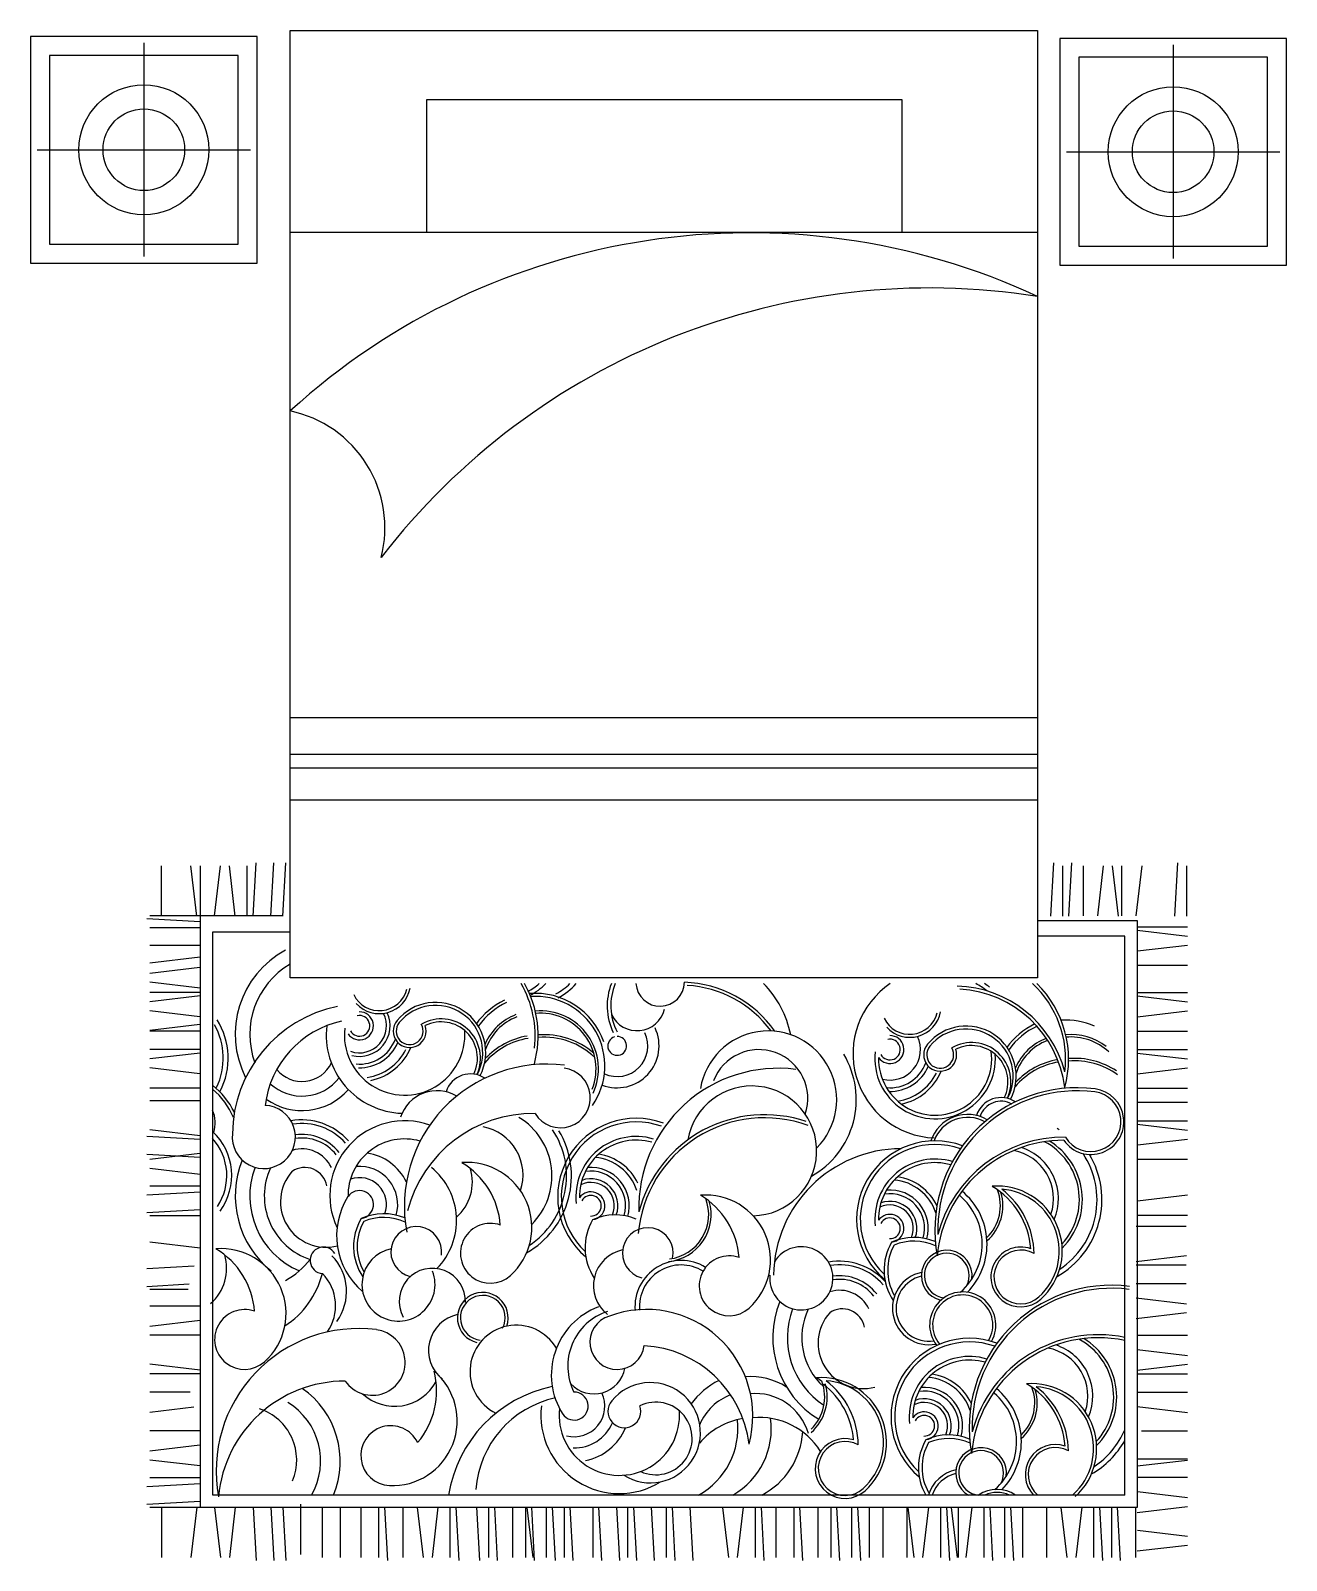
# Model space of a CAD drawing. Header units: inches. Extents: x 7.5 to 50, y 15.4 to 40.2.
# Drawn here: x 16.777 to 19.547, y 20.273 to 23.646 of the extents above; entities that cross this region are included whole.
import ezdxf

# ---------------------------------------------------------------- set-up
doc = ezdxf.new("R2010")
doc.units = ezdxf.units.IN
doc.header["$MEASUREMENT"] = 0
doc.layers.add('02', color=2, linetype='Continuous')
doc.layers.add('4', color=4, linetype='Continuous')

msp = doc.modelspace()

# ---------------------------------------------------------------- linework, layer by layer
at = {"layer": '02'}
for p, q in [((17.0271, 23.619), (17.0271, 23.148)), ((19.2975, 23.6148), (19.2975, 23.1437)), ((16.7916, 23.3835), (17.2626, 23.3835)), ((19.062, 23.3792), (19.5331, 23.3792)), ((18.9986, 23.2015), (17.3498, 23.2015)), ((18.9986, 22.1312), (17.3498, 22.1312)), ((18.9986, 22.0504), (17.3498, 22.0504)), ((18.9986, 22.0201), (17.3498, 22.0201)), ((18.9986, 21.9494), (17.3498, 21.9494)), ((17.0663, 21.6945), (17.0663, 21.8044)), ((17.1437, 21.6936), (17.1306, 21.8046)), ((17.1514, 21.8044), (17.1514, 20.3898)), ((17.1829, 21.6945), (17.196, 21.8046)), ((17.2288, 21.6936), (17.2157, 21.8046)), ((17.2549, 21.6936), (17.2549, 21.8046)), ((17.268, 21.6936), (17.2746, 21.8111)), ((17.3073, 21.6936), (17.3138, 21.8111)), ((17.3335, 21.6936), (17.34, 21.8111)), ((19.0279, 21.6936), (19.0344, 21.8111)), ((19.054, 21.6936), (19.054, 21.8046)), ((19.0671, 21.6936), (19.0737, 21.8111)), ((19.0996, 21.6945), (19.0996, 21.8044)), ((19.1311, 21.6945), (19.1442, 21.8046)), ((19.1769, 21.6936), (19.1638, 21.8046)), ((19.1846, 21.6945), (19.1846, 21.8044)), ((19.2162, 21.6945), (19.2293, 21.8046)), ((19.3013, 21.6936), (19.3078, 21.8111)), ((19.3274, 21.6936), (19.3274, 21.8046)), ((17.3335, 21.6945), (17.0404, 21.6945)), ((17.1514, 21.6814), (17.0338, 21.6879)), ((17.1514, 21.6683), (17.0404, 21.6683)), ((19.2182, 21.6627), (19.3292, 21.6496)), ((19.2191, 21.6704), (19.329, 21.6704)), ((17.1514, 21.6291), (17.0404, 21.6291)), ((19.2191, 21.6169), (19.3292, 21.63)), ((17.1514, 21.6029), (17.0404, 21.5898)), ((17.1505, 21.5807), (17.0404, 21.5676)), ((19.2191, 21.5853), (19.329, 21.5853)), ((17.1514, 21.5349), (17.0404, 21.548)), ((17.1505, 21.5255), (17.0406, 21.5255)), ((19.2191, 21.5255), (19.329, 21.5255)), ((17.1514, 21.5178), (17.0404, 21.5047)), ((19.2182, 21.5178), (19.3292, 21.5047)), ((17.1505, 21.472), (17.0404, 21.4851)), ((17.1505, 21.4548), (17.0404, 21.4417)), ((19.2191, 21.472), (19.3292, 21.4851)), ((17.1505, 21.4404), (17.0406, 21.4404)), ((19.2191, 21.4404), (19.329, 21.4404)), ((17.1514, 21.3919), (17.0404, 21.3788)), ((17.1505, 21.3996), (17.0406, 21.3996)), ((19.2182, 21.3919), (19.3292, 21.3788)), ((19.2191, 21.3996), (19.329, 21.3996)), ((17.1505, 21.3461), (17.0404, 21.3592)), ((19.2191, 21.3461), (19.3292, 21.3592)), ((17.1505, 21.3145), (17.0406, 21.3145)), ((17.1505, 21.2868), (17.0406, 21.2868)), ((19.2191, 21.3145), (19.329, 21.3145)), ((19.2191, 21.2836), (19.329, 21.2836)), ((17.1514, 21.2095), (17.0404, 21.2225)), ((19.2182, 21.235), (19.3292, 21.2219)), ((19.2191, 21.2427), (19.329, 21.2427)), ((17.1514, 21.201), (17.0338, 21.2076)), ((19.2191, 21.1892), (19.3292, 21.2023)), ((17.1514, 21.1617), (17.0338, 21.1683)), ((17.1505, 21.1702), (17.0404, 21.1571)), ((19.2191, 21.1576), (19.329, 21.1576)), ((17.1514, 21.1244), (17.0404, 21.1375)), ((17.1514, 21.0851), (17.0338, 21.0786)), ((17.1514, 21.0982), (17.0404, 21.0982)), ((19.2191, 21.0662), (19.3292, 21.0793)), ((17.1514, 21.0458), (17.0338, 21.0393)), ((17.1514, 21.0328), (17.0404, 21.0328)), ((19.2191, 21.0346), (19.329, 21.0346)), ((19.2156, 21.0098), (19.3264, 21.0098)), ((17.1514, 20.9618), (17.0404, 20.9749)), ((17.1384, 20.9218), (17.0338, 20.916)), ((19.2156, 20.9324), (19.3266, 20.9455)), ((19.2156, 20.9247), (19.3264, 20.9247)), ((17.1273, 20.8819), (17.0338, 20.8767)), ((19.2156, 20.8839), (19.3264, 20.8839)), ((17.125, 20.8702), (17.0404, 20.8702)), ((19.2156, 20.8524), (19.3266, 20.8392)), ((17.1514, 20.8337), (17.0406, 20.8337)), ((19.2156, 20.8065), (19.3266, 20.8196)), ((17.1514, 20.8022), (17.0404, 20.789)), ((17.1514, 20.7697), (17.0406, 20.7697)), ((19.2182, 20.7697), (19.329, 20.7697)), ((19.2182, 20.7383), (19.3292, 20.7251)), ((17.1514, 20.6924), (17.0404, 20.7055)), ((17.1514, 20.6847), (17.0406, 20.6847)), ((19.2182, 20.6924), (19.3292, 20.7055)), ((19.2182, 20.6847), (19.329, 20.6847)), ((17.1377, 20.6107), (17.0404, 20.5992)), ((17.129, 20.6438), (17.0406, 20.6438)), ((19.2182, 20.6438), (19.329, 20.6438)), ((19.2182, 20.6124), (19.3292, 20.5992)), ((17.1505, 20.5587), (17.0406, 20.5587)), ((19.2276, 20.5587), (19.329, 20.5587)), ((17.1505, 20.5272), (17.0404, 20.5141)), ((17.1514, 20.4814), (17.0404, 20.4945)), ((19.2182, 20.4814), (19.3292, 20.4945)), ((19.2191, 20.4972), (19.329, 20.4972)), ((17.1514, 20.4421), (17.0338, 20.4356)), ((17.1514, 20.4552), (17.0404, 20.4552)), ((19.2191, 20.4564), (19.329, 20.4564)), ((19.2191, 20.4248), (19.3292, 20.4118)), ((17.1514, 20.4028), (17.0338, 20.3963)), ((19.2182, 20.3898), (17.0404, 20.3898)), ((17.0663, 20.3898), (17.0663, 20.2798)), ((17.1437, 20.3907), (17.1306, 20.2796)), ((17.1829, 20.3898), (17.196, 20.2796)), ((17.2288, 20.3907), (17.2157, 20.2796)), ((17.268, 20.3907), (17.2746, 20.2731)), ((17.3073, 20.3907), (17.3138, 20.2731)), ((17.3335, 20.3907), (17.34, 20.2731)), ((17.3727, 20.3972), (17.3727, 20.2862)), ((17.4206, 20.3907), (17.4206, 20.2796)), ((17.4599, 20.3907), (17.4599, 20.2796)), ((17.5057, 20.3907), (17.5057, 20.2796)), ((17.545, 20.3907), (17.545, 20.2796)), ((17.5581, 20.3907), (17.5646, 20.2731)), ((17.5985, 20.3898), (17.5985, 20.2798)), ((17.6301, 20.3898), (17.6431, 20.2796)), ((17.6759, 20.3907), (17.6628, 20.2796)), ((17.702, 20.3907), (17.702, 20.2796)), ((17.7151, 20.3907), (17.7217, 20.2731)), ((17.7609, 20.3907), (17.7675, 20.2731)), ((17.7871, 20.3907), (17.7871, 20.2796)), ((17.8002, 20.3907), (17.8068, 20.2731)), ((17.8406, 20.3898), (17.8406, 20.2798)), ((17.8688, 20.3907), (17.8688, 20.2796)), ((17.8722, 20.3898), (17.8853, 20.2796)), ((17.8819, 20.3907), (17.8884, 20.2731)), ((17.9146, 20.3907), (17.9146, 20.2796)), ((17.9277, 20.3907), (17.9342, 20.2731)), ((17.9539, 20.3907), (17.9539, 20.2796)), ((17.9669, 20.3907), (17.9735, 20.2731)), ((18.0172, 20.3907), (18.0172, 20.2796)), ((18.0303, 20.3907), (18.0368, 20.2731)), ((18.0695, 20.3907), (18.0761, 20.2731)), ((18.094, 20.3907), (18.094, 20.2796)), ((18.1071, 20.3907), (18.1136, 20.2731)), ((18.1463, 20.3907), (18.1529, 20.2731)), ((18.1791, 20.3907), (18.1791, 20.2796)), ((18.1922, 20.3907), (18.1987, 20.2731)), ((18.2314, 20.3907), (18.238, 20.2731)), ((18.3034, 20.3898), (18.3165, 20.2796)), ((18.3492, 20.3907), (18.3361, 20.2796)), ((18.3754, 20.3907), (18.3754, 20.2796)), ((18.3885, 20.3907), (18.395, 20.2731)), ((18.4212, 20.3907), (18.4212, 20.2796)), ((18.4605, 20.3907), (18.4605, 20.2796)), ((18.4736, 20.3907), (18.4801, 20.2731)), ((18.514, 20.3898), (18.514, 20.2798)), ((18.5421, 20.3907), (18.5421, 20.2796)), ((18.5552, 20.3907), (18.5618, 20.2731)), ((18.5879, 20.3907), (18.5879, 20.2796)), ((18.601, 20.3907), (18.6076, 20.2731)), ((18.6272, 20.3907), (18.6272, 20.2796)), ((18.6568, 20.3907), (18.6568, 20.2796)), ((18.7103, 20.3898), (18.7103, 20.2798)), ((18.7123, 20.3898), (18.7254, 20.2796)), ((18.7581, 20.3907), (18.745, 20.2796)), ((18.7843, 20.3907), (18.7843, 20.2796)), ((18.7974, 20.3907), (18.8039, 20.2731)), ((18.8078, 20.3898), (18.8209, 20.2796)), ((18.8235, 20.3907), (18.8235, 20.2796)), ((18.8366, 20.3907), (18.8367, 20.3898)), ((18.8536, 20.3907), (18.8405, 20.2796)), ((18.8798, 20.3907), (18.8798, 20.2796)), ((18.8929, 20.3907), (18.8994, 20.2731)), ((18.9256, 20.3907), (18.9256, 20.2796)), ((18.9387, 20.3907), (18.9452, 20.2731)), ((18.9649, 20.3907), (18.9649, 20.2796)), ((18.978, 20.3907), (18.978, 20.3898)), ((19.0184, 20.3898), (19.0184, 20.2798)), ((19.05, 20.3898), (19.063, 20.2796)), ((19.0958, 20.3907), (19.0827, 20.2796)), ((19.1219, 20.3907), (19.1219, 20.2796)), ((19.135, 20.3907), (19.1416, 20.2731)), ((19.1612, 20.3907), (19.1612, 20.2796)), ((19.1743, 20.3907), (19.1808, 20.2731)), ((19.2147, 20.3898), (19.2147, 20.2798)), ((19.2182, 20.379), (19.3292, 20.3921)), ((19.2182, 20.294), (19.3292, 20.307)), ((19.2191, 20.3398), (19.3292, 20.3267))]:
    msp.add_line(p, q, dxfattribs=at)
for points in [[(16.8189, 23.1753), (17.2353, 23.1753), (17.2353, 23.5917), (16.8189, 23.5917)], [(19.0893, 23.1711), (19.5057, 23.1711), (19.5057, 23.5874), (19.0893, 23.5874)]]:
    msp.add_lwpolyline(points, close=True, dxfattribs=at)
for points in [[(17.6513, 23.2015), (17.6513, 23.4943), (18.6992, 23.4943), (18.6992, 23.2015)], [(19.1907, 20.4172), (17.1789, 20.4172), (17.1789, 21.6594), (17.3498, 21.6594)], [(19.0004, 21.6839), (19.2182, 21.6839), (19.2182, 20.3898)], [(19.1907, 20.4172), (19.1907, 21.6494), (18.9986, 21.6494)]]:
    msp.add_lwpolyline(points, dxfattribs=at)
for centre, radius in [((17.0271, 23.3835), 0.1433), ((19.2975, 23.3792), 0.1433), ((17.0271, 23.3835), 0.09), ((19.2975, 23.3792), 0.09)]:
    msp.add_circle(centre, radius, dxfattribs=at)
for centre, radius, start, end in [((18.364, 21.6945), 1.5059, 65.0742, 132.3345), ((18.7599, 21.5512), 1.5276, 81.0098, 142.341), ((17.2958, 22.5502), 0.2631, 345.5542, 78.1445), ((17.4398, 21.4331), 0.2111, 118.3405, 206.935), ((17.4398, 21.4331), 0.179, 120.1629, 200.4655), ((17.5464, 21.5479), 0.0626, 205.755, 345.7953), ((17.5464, 21.5479), 0.0692, 222.811, 349.2281), ((17.662, 21.4301), 0.2282, 353.1113, 30.2459), ((17.662, 21.4301), 0.2348, 344.6868, 29.3088), ((17.8103, 21.6473), 0.1356, 297.981, 311.039), ((17.8907, 21.3635), 0.1599, 19.2696, 94.6751), ((17.8103, 21.6473), 0.1456, 297.981, 315.3724), ((17.8724, 21.6422), 0.1356, 297.981, 314.2645), ((17.8724, 21.6422), 0.1456, 297.981, 318.1659), ((18.1839, 21.4958), 0.1348, 158.5656, 205.7676), ((18.1839, 21.4958), 0.1268, 157.137, 206.8909), ((18.1659, 21.5485), 0.0535, 183.6423, 359.2976), ((18.2113, 21.2939), 0.254, 35.0722, 88.1789), ((18.2113, 21.2939), 0.2474, 36.3319, 86.7058), ((18.2305, 21.386), 0.2282, 11.6915, 44.2094), ((18.7775, 21.3907), 0.1861, 123.9638, 267.771), ((18.8129, 21.2858), 0.254, 14.7565, 88.1789), ((18.8129, 21.2858), 0.2474, 6.9802, 86.7058), ((18.7775, 21.3907), 0.1761, 51.7338, 61.2178), ((18.7775, 21.3907), 0.1861, 51.7338, 56.0362), ((18.8321, 21.3779), 0.2282, 353.1113, 47.1003), ((18.8321, 21.3779), 0.2348, 344.6868, 45.3898), ((17.5127, 21.2103), 0.2904, 101.5889, 179.2599), ((17.6707, 21.3931), 0.1105, 332.4341, 140.4245), ((17.6707, 21.3931), 0.1039, 331.8322, 140.4245), ((17.8907, 21.3635), 0.1599, 115.2357, 144.7506), ((17.8907, 21.3635), 0.1533, 114.4597, 144.7506), ((17.8907, 21.3635), 0.1533, 325.3598, 93.8821), ((18.1149, 21.5037), 0.0626, 205.755, 345.7953), ((17.0519, 21.3805), 0.1503, 334.5713, 29.2854), ((17.0519, 21.3805), 0.1611, 333.1446, 31.7374), ((17.5089, 21.2513), 0.2156, 102.1993, 173.3135), ((17.5027, 21.4518), 0.0308, 214.824, 90.7313), ((17.5027, 21.4518), 0.0228, 208.6768, 102.4539), ((17.5027, 21.4518), 0.0595, 250.4301, 27.5009), ((17.5027, 21.4518), 0.0675, 255.6897, 25.4965), ((17.6135, 21.4403), 0.0363, 140.4245, 19.4242), ((17.6135, 21.4403), 0.0297, 140.4245, 30.2768), ((17.6829, 21.3805), 0.0867, 335.2852, 120.2431), ((17.6829, 21.3805), 0.0801, 334.0932, 115.9658), ((17.8907, 21.3635), 0.1209, 110.7538, 156.6415), ((17.8907, 21.3635), 0.1155, 110.7538, 161.6964), ((17.902, 21.357), 0.1279, 335.1073, 95.1925), ((17.902, 21.357), 0.1226, 338.6117, 95.4135), ((18.7165, 21.4957), 0.0626, 205.755, 345.7953), ((18.7165, 21.4957), 0.0692, 222.811, 349.2281), ((19.0608, 21.3113), 0.1599, 115.2357, 144.7506), ((19.0608, 21.3113), 0.1533, 65.5233, 93.8821), ((17.6023, 21.4319), 0.173, 173.2877, 268.0536), ((17.6023, 21.4319), 0.1329, 173.6034, 4.035), ((17.5027, 21.4518), 0.0844, 264.8463, 339.7172), ((17.9004, 21.267), 0.1593, 99.2755, 139.7677), ((17.9004, 21.267), 0.1647, 99.666, 136.9316), ((17.9105, 21.2664), 0.1605, 45.9985, 94.9155), ((17.9105, 21.2664), 0.1659, 48.8628, 94.7525), ((18.0712, 21.4076), 0.0924, 248.9898, 25.3035), ((18.0712, 21.4076), 0.0675, 245.3225, 25.4965), ((18.0712, 21.4076), 0.0208, 106.4312, 90.7313), ((18.4042, 21.2894), 0.1512, 314.9718, 170.6287), ((18.6728, 21.3996), 0.0308, 214.824, 90.7313), ((18.6728, 21.3996), 0.0228, 208.6768, 102.4539), ((18.6728, 21.3996), 0.0675, 255.6897, 25.4965), ((18.8408, 21.3409), 0.1105, 332.4341, 140.4245), ((18.8408, 21.3409), 0.1039, 331.8322, 140.4245), ((19.0608, 21.3113), 0.1533, 114.4597, 144.7506), ((19.0608, 21.3113), 0.1209, 110.7538, 156.6415), ((19.0721, 21.3048), 0.1279, 52.5638, 95.1925), ((19.0721, 21.3047), 0.1226, 47.0955, 95.4135), ((17.5027, 21.4518), 0.0924, 268.6784, 336.5426), ((17.5027, 21.4518), 0.1149, 278.5423, 333.1254), ((17.5027, 21.4518), 0.1229, 281.8812, 337.1494), ((18.3839, 21.2916), 0.1078, 341.3434, 158.8579), ((18.4042, 21.2894), 0.1944, 299.457, 30.8368), ((18.7724, 21.3797), 0.1329, 173.6034, 4.035), ((18.7724, 21.3797), 0.1249, 178.9532, 7.277), ((18.7836, 21.3881), 0.0363, 140.4245, 19.4242), ((18.7836, 21.3881), 0.0297, 140.4245, 30.2768), ((18.853, 21.3282), 0.0867, 335.2852, 120.2431), ((18.853, 21.3282), 0.0801, 334.0932, 115.9658), ((19.0608, 21.3113), 0.1155, 110.7538, 161.6964), ((17.376, 21.4006), 0.0715, 218.7912, 334.847), ((17.9158, 21.0534), 0.3141, 82.7865, 190.3931), ((17.9461, 21.293), 0.066, 211.7025, 82.7865), ((18.4264, 21.0509), 0.3074, 82.7865, 181.7169), ((18.6728, 21.3996), 0.0844, 264.8463, 339.7172), ((18.6728, 21.3996), 0.0924, 268.6784, 336.5426), ((19.0705, 21.2148), 0.1593, 99.2755, 139.7677), ((19.0705, 21.2148), 0.1647, 99.666, 136.9316), ((19.0806, 21.2141), 0.1605, 54.0532, 94.9155), ((19.0806, 21.2142), 0.1659, 56.3369, 94.7525), ((17.063, 21.1788), 0.1834, 26.7279, 50.8192), ((17.376, 21.4006), 0.1036, 227.4618, 322.1118), ((17.7478, 21.2891), 0.0568, 56.1894, 161.9929), ((18.3681, 21.1761), 0.1431, 271.2884, 170.2576), ((18.6728, 21.3996), 0.1149, 278.5423, 333.1254), ((18.6728, 21.3996), 0.1229, 281.8812, 337.1494), ((17.063, 21.1788), 0.1768, 23.6224, 49.0491), ((17.376, 21.4006), 0.1356, 234.292, 318.9107), ((17.674, 21.2237), 0.0852, 59.2739, 161.8938), ((19.0859, 21.0012), 0.3141, 82.7865, 190.3931), ((19.0859, 21.0012), 0.3074, 82.7865, 181.7169), ((18.9179, 21.2369), 0.0568, 56.1894, 161.9929), ((18.9179, 21.2369), 0.0487, 60.3594, 161.6765), ((19.1162, 21.2407), 0.0726, 214.6357, 82.7865), ((19.1162, 21.2407), 0.066, 211.7025, 82.7865), ((17.1114, 21.2381), 0.073, 342.9301, 22.4296), ((17.2916, 21.2068), 0.0697, 173.978, 87.4416), ((17.8859, 20.9716), 0.2868, 89.184, 165.324), ((18.3965, 20.969), 0.2868, 71.3223, 165.324), ((18.8441, 21.1715), 0.0852, 59.2739, 161.8938), ((17.0878, 21.1219), 0.1331, 323.7362, 46.8174), ((17.376, 21.1089), 0.1356, 41.0893, 100.3763), ((17.376, 21.1089), 0.1276, 41.0893, 99.2875), ((17.6023, 21.0775), 0.165, 70.2706, 205.4129), ((17.7557, 21.123), 0.1078, 341.3434, 79.4541), ((17.7759, 21.1208), 0.1512, 314.9718, 58.6541), ((17.7759, 21.1208), 0.1944, 299.457, 30.8368), ((17.7759, 21.1208), 0.1836, 303.5083, 33.6243), ((18.1129, 21.075), 0.173, 69.5181, 230.13), ((18.1129, 21.075), 0.165, 70.2706, 227.074), ((18.3965, 20.969), 0.2801, 69.9565, 174.838), ((18.8441, 21.1715), 0.0786, 60.99, 160.1267), ((18.946, 21.0686), 0.1836, 57.0325, 58.6541), ((17.0878, 21.1219), 0.1223, 326.1497, 41.866), ((17.376, 21.1089), 0.1036, 37.8882, 98.2508), ((17.376, 21.1089), 0.0956, 37.8882, 98.9105), ((17.6023, 21.0775), 0.1249, 73.984, 181.0468), ((18.1129, 21.075), 0.1329, 73.2477, 186.3966), ((18.1129, 21.075), 0.1249, 73.984, 181.0468), ((18.7724, 21.0253), 0.173, 69.5181, 230.13), ((18.7724, 21.0253), 0.165, 70.2706, 227.074), ((19.056, 20.9193), 0.2801, 89.9003, 174.838), ((19.056, 20.9193), 0.2868, 89.184, 165.324), ((18.946, 21.0686), 0.1446, 317.2658, 62.0302), ((18.946, 21.0686), 0.1512, 314.9718, 58.6541), ((17.4398, 21.0764), 0.2111, 157.9085, 231.3479), ((17.376, 21.1089), 0.0715, 25.153, 107.3615), ((17.5027, 21.0576), 0.1149, 25.5394, 81.4577), ((17.7398, 21.0075), 0.1431, 312.0778, 94.5854), ((18.0133, 21.0551), 0.1069, 18.5, 84.8601), ((18.0133, 21.0551), 0.1149, 25.5394, 81.4577), ((18.6985, 20.8986), 0.2824, 90.2701, 179.2599), ((18.7724, 21.0253), 0.1329, 73.2477, 186.3966), ((18.9258, 21.0708), 0.1078, 341.3434, 79.4541), ((18.9258, 21.0708), 0.1186, 337.1528, 71.8598), ((18.946, 21.0686), 0.1944, 299.457, 30.8368), ((18.946, 21.0686), 0.1836, 303.5083, 33.6243), ((17.4398, 21.0764), 0.179, 159.2372, 247.0932), ((17.4398, 21.0764), 0.147, 154.8712, 251.8481), ((17.4289, 21.064), 0.1003, 138.0684, 284.4462), ((17.382, 21.0901), 0.0494, 10.3935, 124.1566), ((17.5027, 21.0576), 0.0595, 339.9926, 109.5699), ((17.5027, 21.0576), 0.0844, 343.9174, 95.1537), ((17.5653, 21.0225), 0.1516, 315.6167, 50.4958), ((17.6478, 21.1076), 0.104, 311.432, 16.3339), ((17.6387, 20.9996), 0.1752, 4.2403, 59.2133), ((18.0133, 21.0551), 0.0763, 343.774, 99.2806), ((18.0133, 21.0551), 0.0844, 343.9174, 95.1537), ((18.7724, 21.0253), 0.1249, 73.984, 181.0468), ((18.6728, 21.0054), 0.1149, 25.5394, 81.4577), ((17.5027, 21.0576), 0.0308, 278.1735, 145.176), ((18.0133, 21.0551), 0.0308, 278.1735, 145.176), ((18.0133, 21.0551), 0.0515, 336.6572, 115.8543), ((18.0133, 21.0551), 0.0595, 339.9926, 109.5699), ((18.6728, 21.0054), 0.0844, 343.9174, 95.1537), ((18.6728, 21.0054), 0.1069, 18.5, 84.8601), ((18.7354, 20.9703), 0.1516, 315.6167, 50.4958), ((18.8179, 21.0554), 0.0986, 314.2778, 20.7606), ((18.8179, 21.0554), 0.104, 311.432, 16.3339), ((18.9099, 20.9553), 0.1431, 312.0778, 94.5854), ((18.8088, 20.9474), 0.1752, 4.2403, 59.2133), ((18.9099, 20.9553), 0.1365, 312.0778, 85.8415), ((18.8088, 20.9474), 0.1818, 0.7925, 52.3704), ((17.6126, 20.9891), 0.1603, 147.5041, 230.0073), ((18.0133, 21.0551), 0.0228, 267.9728, 151.3232), ((18.1744, 21.0358), 0.104, 275.4996, 16.3339), ((18.1744, 21.0358), 0.0986, 276.9068, 20.7606), ((18.2664, 20.9357), 0.1431, 312.0778, 94.5854), ((18.1653, 20.9278), 0.1752, 4.2403, 59.2133), ((18.6728, 21.0054), 0.0515, 336.6572, 115.8543), ((18.6728, 21.0054), 0.0595, 339.9926, 109.5699), ((18.6728, 21.0054), 0.0763, 343.774, 99.2806), ((18.7354, 20.9703), 0.1408, 311.4994, 49.5126), ((17.6108, 20.9654), 0.1211, 149.5212, 213.6674), ((17.6108, 20.9654), 0.1131, 150.8304, 209.2171), ((17.5562, 20.9142), 0.1232, 67.8056, 113.8818), ((17.5562, 20.9142), 0.1151, 65.6979, 112.5948), ((17.7915, 20.9503), 0.066, 70.5639, 312.0778), ((18.1214, 20.9628), 0.1211, 149.5212, 213.6674), ((18.0668, 20.9117), 0.1232, 67.8056, 113.8818), ((18.6728, 21.0054), 0.0308, 278.1735, 145.176), ((18.6728, 21.0054), 0.0228, 267.9728, 151.3232), ((17.628, 20.9533), 0.056, 352.6875, 256.4231), ((18.1386, 20.9508), 0.056, 347.8852, 256.4231), ((18.7263, 20.862), 0.1232, 67.8056, 113.8818), ((17.1976, 20.8174), 0.1431, 312.0778, 94.5854), ((17.0965, 20.8095), 0.1752, 4.2403, 59.2133), ((17.4232, 20.9348), 0.0293, 30.2617, 265.5468), ((17.5888, 20.8814), 0.0806, 101.7675, 21.2805), ((18.0994, 20.8788), 0.0806, 101.7675, 231.7735), ((18.4774, 20.8951), 0.0697, 173.978, 148.4545), ((18.7809, 20.9132), 0.1211, 149.5212, 213.6674), ((18.7809, 20.9132), 0.1131, 150.8304, 209.2171), ((18.7263, 20.862), 0.1151, 65.6979, 112.5948), ((18.7981, 20.9011), 0.056, 352.6875, 256.4231), ((18.7981, 20.9011), 0.0494, 332.5182, 263.5225), ((18.9616, 20.8981), 0.066, 70.5639, 312.0778), ((18.9616, 20.8981), 0.0594, 60.7273, 312.0778), ((17.1056, 20.9175), 0.104, 311.432, 16.3339), ((17.2602, 21.0394), 0.1686, 298.0754, 322.4941), ((17.362, 20.8662), 0.1122, 323.9186, 44.4434), ((17.6633, 20.8443), 0.073, 357.8128, 208.4665), ((18.2125, 20.8323), 0.1022, 58.3793, 184.6428), ((18.2125, 20.8323), 0.0923, 58.3793, 184.6428), ((18.3181, 20.8785), 0.066, 70.5639, 312.0778), ((18.5618, 20.7972), 0.1356, 41.0893, 100.3763), ((18.5618, 20.7972), 0.1276, 41.0893, 99.2875), ((17.2319, 20.9537), 0.195, 302.9545, 345.7152), ((17.3495, 20.8346), 0.1007, 324.9471, 44.8165), ((18.5618, 20.7972), 0.1036, 37.8882, 98.2508), ((18.5618, 20.7972), 0.0956, 37.8882, 98.9105), ((18.7589, 20.8292), 0.0806, 101.7675, 280.6146), ((18.7589, 20.8292), 0.0726, 103.4318, 278.1335), ((17.7747, 20.8081), 0.056, 340.7374, 256.4231), ((17.7747, 20.8081), 0.0494, 332.5182, 263.5225), ((18.5618, 20.7972), 0.0715, 25.153, 107.3615), ((18.8334, 20.7921), 0.073, 330.3382, 218.0664), ((18.8334, 20.7921), 0.0664, 328.8569, 219.5477), ((19.1617, 20.5658), 0.3141, 82.7865, 190.3931), ((19.1617, 20.5658), 0.3074, 82.7865, 181.7169), ((17.2492, 20.7602), 0.066, 70.5639, 312.0778), ((17.7355, 20.7361), 0.0806, 101.7675, 231.7735), ((18.0862, 20.6819), 0.1603, 110.619, 212.4959), ((18.089, 20.7015), 0.1268, 108.152, 206.8909), ((18.1355, 20.5917), 0.2348, 344.6868, 110.2894), ((18.6255, 20.7647), 0.2111, 157.9085, 238.7285), ((18.6255, 20.7647), 0.179, 159.2372, 236.7068), ((18.6255, 20.7647), 0.147, 154.8712, 227.4654), ((18.6146, 20.7523), 0.1003, 138.0684, 284.4462), ((18.5678, 20.7784), 0.0494, 10.3935, 124.1566), ((17.5007, 20.4703), 0.3141, 82.7865, 190.3931), ((17.531, 20.7098), 0.0726, 214.6357, 82.7865), ((17.8487, 20.6895), 0.1022, 30.0861, 243.8943), ((18.071, 20.7542), 0.0601, 106.2638, 352.7831), ((18.1164, 20.4996), 0.2474, 6.9802, 86.7058), ((18.8482, 20.5899), 0.173, 69.5181, 230.13), ((18.8482, 20.5899), 0.165, 70.2706, 227.074), ((19.1318, 20.484), 0.2801, 77.866, 174.838), ((19.1318, 20.484), 0.2868, 78.1501, 165.324), ((19.0016, 20.6354), 0.1186, 337.1528, 71.8598), ((19.0218, 20.6332), 0.1446, 317.2658, 62.0302), ((19.0218, 20.6332), 0.1512, 314.9718, 58.6541), ((18.8482, 20.5899), 0.1329, 73.2477, 186.3966), ((18.8482, 20.5899), 0.1249, 73.984, 181.0468), ((19.0016, 20.6354), 0.1078, 341.3434, 79.4541), ((17.5751, 20.581), 0.1431, 267.4059, 49.9135), ((17.4977, 20.6465), 0.1752, 319.5684, 14.5414), ((18.02, 20.7094), 0.0692, 222.811, 349.2281), ((18.3643, 20.5251), 0.1533, 58.2473, 93.8821), ((18.7486, 20.57), 0.1149, 25.5394, 81.4577), ((17.4708, 20.3884), 0.2801, 89.9003, 174.838), ((17.2658, 20.4923), 0.1944, 337.2713, 55.3186), ((17.5801, 20.7169), 0.104, 227.202, 331.662), ((17.9863, 20.3719), 0.2904, 101.5889, 171.0223), ((18.1443, 20.5547), 0.1105, 237.9734, 140.4245), ((18.3643, 20.5251), 0.1599, 115.2357, 144.7506), ((18.4303, 20.6332), 0.0986, 314.2778, 20.7606), ((18.4303, 20.6332), 0.104, 311.432, 16.3339), ((18.5223, 20.533), 0.1431, 312.0778, 94.5854), ((18.4212, 20.5252), 0.1752, 54.6671, 59.2133), ((18.4212, 20.5252), 0.1719, 4.6979, 52.3704), ((18.4212, 20.5252), 0.1818, 0.7925, 52.3704), ((18.5223, 20.533), 0.1365, 312.0778, 85.8415), ((18.7486, 20.57), 0.0763, 343.774, 99.2806), ((18.7486, 20.57), 0.0844, 343.9174, 95.1537), ((18.7486, 20.57), 0.1069, 18.5, 84.8601), ((18.8112, 20.535), 0.1516, 315.6167, 50.4958), ((18.8937, 20.6201), 0.0986, 314.2778, 20.7606), ((18.8937, 20.6201), 0.104, 311.432, 16.3339), ((18.9857, 20.5199), 0.1431, 312.0778, 94.5854), ((18.8846, 20.5121), 0.1752, 4.2403, 59.2133), ((18.8846, 20.5121), 0.1818, 0.7925, 52.3704), ((18.9857, 20.5199), 0.1365, 312.0778, 85.8415), ((17.2658, 20.4923), 0.1512, 330.221, 58.6541), ((17.9824, 20.4129), 0.2236, 102.1993, 175.6673), ((18.0759, 20.5935), 0.173, 173.2877, 301.8057), ((17.9763, 20.6134), 0.0308, 214.824, 90.7313), ((17.9763, 20.6134), 0.0675, 255.6897, 25.4965), ((18.0871, 20.6019), 0.0363, 140.4245, 19.4242), ((18.1564, 20.542), 0.0801, 245.376, 115.9658), ((18.3643, 20.5251), 0.1209, 110.7538, 156.6415), ((18.3756, 20.5185), 0.1226, 16.2822, 95.4135), ((18.7486, 20.57), 0.0515, 336.6572, 115.8543), ((18.7486, 20.57), 0.0595, 339.9926, 109.5699), ((18.8112, 20.535), 0.1408, 311.4994, 49.5126), ((17.2456, 20.4946), 0.1186, 337.1528, 71.8598), ((18.0759, 20.5935), 0.1329, 173.6034, 4.035), ((18.1692, 20.5646), 0.1684, 298.8943, 6.4196), ((18.374, 20.4286), 0.1593, 99.2755, 139.7677), ((18.2428, 20.5636), 0.1684, 299.6571, 7.8142), ((18.3841, 20.4279), 0.1605, 32.256, 94.9155), ((18.7486, 20.57), 0.0308, 278.1735, 145.176), ((18.7486, 20.57), 0.0228, 267.9728, 151.3232), ((17.5717, 20.504), 0.066, 25.892, 267.4059), ((17.9763, 20.6134), 0.0924, 268.6784, 336.5426), ((17.9763, 20.6134), 0.1229, 281.8812, 337.1494), ((18.3123, 20.5665), 0.1684, 297.5564, 356.5568), ((18.8021, 20.4266), 0.1232, 67.8056, 113.8818), ((19.0218, 20.6332), 0.1836, 303.5083, 336.8899), ((18.574, 20.4758), 0.066, 73.7308, 312.0778), ((18.574, 20.4758), 0.0594, 60.7273, 312.0778), ((18.8567, 20.4778), 0.1211, 149.5212, 210.003), ((18.8567, 20.4778), 0.1131, 150.8304, 209.2171), ((18.8021, 20.4266), 0.1151, 65.6979, 112.5948), ((18.8739, 20.4657), 0.056, 352.6875, 239.9749), ((18.8739, 20.4657), 0.0494, 332.5182, 263.5225), ((19.0374, 20.4627), 0.066, 70.5639, 223.5645), ((19.0374, 20.4627), 0.0594, 60.7273, 229.9894), ((19.0218, 20.6332), 0.1944, 299.457, 330.307), ((18.8347, 20.3938), 0.0806, 101.7675, 163.1047), ((18.8347, 20.3938), 0.0726, 103.4318, 161.1743), ((18.9092, 20.3567), 0.073, 56.0379, 123.9621), ((18.9092, 20.3567), 0.0664, 65.7963, 114.2037), ((19.0374, 20.4627), 0.0594, 310.0106, 312.0778)]:
    msp.add_arc(centre, radius, start, end, dxfattribs=at)
at = {"layer": '4'}
for points in [[(16.7773, 23.1337), (17.2769, 23.1337), (17.2769, 23.6333), (16.7773, 23.6333)], [(17.3498, 21.5578), (17.3498, 23.6464), (18.9986, 23.6464), (18.9986, 21.5578)], [(19.0477, 23.1294), (19.5473, 23.1294), (19.5473, 23.6291), (19.0477, 23.6291)]]:
    msp.add_lwpolyline(points, close=True, dxfattribs=at)

doc.saveas('drawing.dxf')
